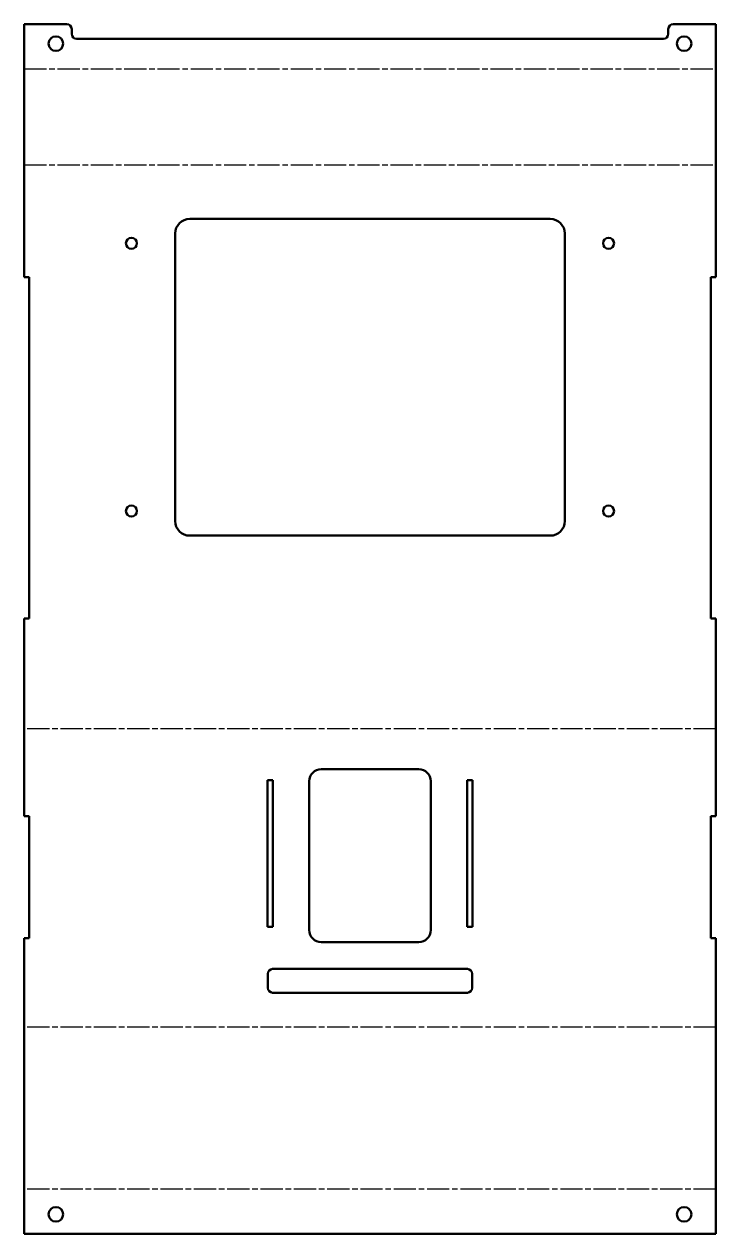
# Model space of a CAD drawing. Header units: inches. Extents: x 0 to 284, y 0 to 496.
import ezdxf

# ---------------------------------------------------------------- set-up
doc = ezdxf.new("R2010")
doc.units = ezdxf.units.IN
doc.header["$MEASUREMENT"] = 0
doc.linetypes.add('Chain', pattern=[13.68, 9.12, -1.14, 2.28, -1.14])
doc.layers.add('Bend Centerline (ANSI)', color=7, linetype='Chain', lineweight=25)
doc.layers.add('Visible (ANSI)', color=7, linetype='Continuous', lineweight=50)

# ---------------------------------------------------------------- blocks, each defined once
blk = doc.blocks.new('DSPY-MAQ-01-CT01_Sheet_2_DSPY-MAQ-01-CT01 (Desplegada)')
at = {"layer": 'Bend Centerline (ANSI)'}
for p, q in [((-142, 229.98), (142, 229.98)), ((-142, 190.46), (142, 190.46)), ((142, -41), (-142, -41)), ((142, -163.46), (-142, -163.46)), ((142, -229.98), (-142, -229.98))]:
    blk.add_line(p, q, dxfattribs=at)
at = {"layer": 'Visible (ANSI)'}
for p, q in [((124.5, 248.25), (142, 248.25)), ((142, 248.25), (142, 144.35)), ((-142, 144.35), (-142, 248.25)), ((-142, 248.25), (-124.5, 248.25)), ((-122.5, 244.25), (-122.5, 246.25)), ((122.5, 246.25), (122.5, 244.25)), ((120.5, 242.25), (-120.5, 242.25)), ((-74, 168.31), (74, 168.31)), ((-80, 44.31), (-80, 162.31)), ((80, 162.31), (80, 44.31)), ((-142, 144.35), (-140, 144.35)), ((-140, 144.35), (-140, 4.35)), ((140, 144.35), (142, 144.35)), ((140, 4.35), (140, 144.35)), ((74, 38.31), (-74, 38.31)), ((-140, 4.35), (-142, 4.35)), ((-142, -76.85), (-142, 4.35)), ((142, 4.35), (140, 4.35)), ((142, 4.35), (142, -76.85)), ((-20, -57.51), (20, -57.51)), ((-42.1, -62.06), (-39.9, -62.06)), ((-42.1, -122.26), (-42.1, -62.06)), ((-39.9, -62.06), (-39.9, -122.26)), ((-25, -123.54), (-25, -62.51)), ((25, -62.51), (25, -123.54)), ((39.9, -62.06), (42.1, -62.06)), ((39.9, -122.26), (39.9, -62.06)), ((42.1, -62.06), (42.1, -122.26)), ((-142, -76.85), (-140, -76.85)), ((-140, -76.85), (-140, -126.85)), ((140, -76.85), (142, -76.85)), ((140, -126.85), (140, -76.85)), ((-39.9, -122.26), (-42.1, -122.26)), ((42.1, -122.26), (39.9, -122.26)), ((-142, -248.25), (-142, -126.85)), ((-140, -126.85), (-142, -126.85)), ((20, -128.54), (-20, -128.54)), ((142, -126.85), (140, -126.85)), ((142, -126.85), (142, -248.25)), ((-42, -147.28), (-42, -141.54)), ((-40, -139.54), (40, -139.54)), ((42, -141.54), (42, -147.28)), ((40, -149.28), (-40, -149.28)), ((142, -248.25), (-142, -248.25))]:
    blk.add_line(p, q, dxfattribs=at)
for centre, radius in [((-129, 240.25), 3), ((129, 240.25), 3), ((-97.95, 158.31), 2.25), ((97.95, 158.31), 2.25), ((-97.95, 48.41), 2.25), ((97.95, 48.41), 2.25), ((-129, -240.25), 3), ((129, -240.25), 3)]:
    blk.add_circle(centre, radius, dxfattribs=at)
at = {"layer": 'Visible (ANSI)', "extrusion": (0, 0, -1)}
for centre, start, end in [((124.5, 246.25), 90, 180), ((-124.5, 246.25), 0, 90)]:
    blk.add_arc(centre, 2, start, end, dxfattribs=at)
at = {"layer": 'Visible (ANSI)'}
for centre, radius, start, end in [((-120.5, 244.25), 2, 180, 270), ((120.5, 244.25), 2, 270, 0), ((-74, 162.31), 6, 90, 180), ((74, 162.31), 6, 0, 90), ((-74, 44.31), 6, 180, 270), ((74, 44.31), 6, 270, 360), ((-20, -62.51), 5, 90, 180), ((20, -62.51), 5, 0, 90), ((-20, -123.54), 5, 180, 270), ((20, -123.54), 5, 270, 360), ((-40, -141.54), 2, 90, 180), ((40, -141.54), 2, 0, 90), ((-40, -147.28), 2, 180, 270), ((40, -147.28), 2, 270, 360)]:
    blk.add_arc(centre, radius, start, end, dxfattribs=at)

msp = doc.modelspace()

# ---------------------------------------------------------------- block references
msp.add_blockref('DSPY-MAQ-01-CT01_Sheet_2_DSPY-MAQ-01-CT01 (Desplegada)', (142, 248.25))

doc.saveas('drawing.dxf')
